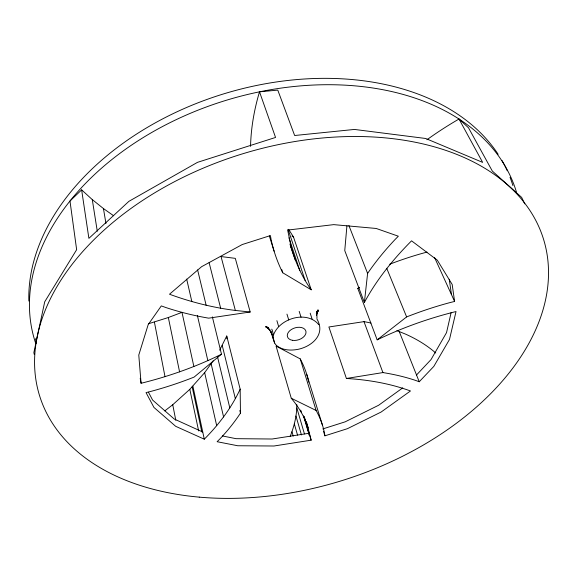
<?xml version="1.0" encoding="UTF-8"?>
<svg xmlns="http://www.w3.org/2000/svg" width="576" height="576" viewBox="0 0 576 576"><rect width="100%" height="100%" fill="white"/><g stroke="black" fill="none" stroke-linecap="round" stroke-linejoin="round"><path stroke-width="0.86" d="M316.908 318.938C325.879 333.965 312.61 346.075 298.426 349.258C291.384 350.69 283.507 350.525 277.445 346.212C271.498 342.108 274.622 334.714 271.771 329.119M346.918 225.857L344.758 250.596L364.378 302.494C376.682 279.554 393.228 259.214 411.552 240.833L437.292 260.165L452.174 284.443L454.594 301.45L449.827 302.63A218.592 118.26 -21 0 0 406.627 316.922L377.172 339.854L357.797 288.454L359.194 287.323M316.49 315.187L316.872 311.292L316.973 318.262M364.378 302.494L367.603 273.42L348.919 225.562M290.196 436.428C294.163 426.312 296.978 415.462 296.777 404.539M316.534 315.266L318.053 309.809L316.663 312.89M451.13 312.559L446.53 332.633L431.006 359.604L416.52 374.983M273.485 334.987C279.49 318.276 306.929 310.075 318.83 324.727M219.643 350.194L226.742 336.002L240.163 389.153L240.458 413.114A284.227 181.058 -3.9 0 1 219.787 439.042L217.116 441.706L237.722 445.752L273.974 446.004L311.148 440.179L306.446 421.754M212.364 316.886L221.486 354.218L194.134 377.078A321.718 245.988 -4 0 1 150.926 391.385L146.045 392.602L153.95 407.441L175.687 426.319L204.293 439.193C218.83 424.57 231.458 407.909 240.163 389.153M316.404 313.582L318.492 310.666L316.318 313.315M164.765 410.904L172.742 404.734L189.814 389.326L204.653 372.665L213.127 360.878M371.009 323.035A206.705 118.397 -15 0 0 363.989 321.631L328.882 326.988L346.406 378.475L382.918 372.578A214.747 115.272 -15.2 0 1 416.023 380.57L419.22 381.766L433.822 366.394L449.503 339.43L456.026 311.537C428.854 318.254 402.386 327.694 377.172 339.854M113.666 215.777L103.45 208.57L92.275 199.584L81.634 189.871L69.977 201.01L76.644 249.689L44.712 301.81L33.869 352.548L34.2 354.298M402.746 387.871L378.684 405.223L345.204 421.819L322.783 428.933M357.797 288.454L359.417 287.698M140.213 378.302L141.077 383.27C168.804 376.43 195.869 366.876 221.486 354.218M148.471 323.762L168.336 317.52L181.98 312.343L193.874 366.509M323.489 431.222L324.907 435.816L347.45 428.674L381.125 412.034L410.479 390.974C389.93 383.465 368.201 379.764 346.406 378.475M250.193 311.998L235.354 310.45L221.054 256.565L235.303 258.358L250.193 311.998L208.656 318.161A325.152 259.69 -26.7 0 1 165.802 307.519L161.309 305.899L148.198 324.583L138.78 355.046L141.077 383.27M250.553 146.376A282.586 198.533 -33.4 0 1 259.51 91.822L277.783 90.115L294.646 135.511L354.434 129.434L425.65 138.478L482.645 162.382L459.007 119.023A238.99 147.074 -27.7 0 0 426.938 139.752M288.893 229.781L293.501 237.017L311.234 289.807L282.751 272.772A297.338 198.382 -31.8 0 1 271.102 239.537L270.425 235.57L242.215 244.548L201.643 266.666L169.502 294.228C190.786 302.054 212.854 307.606 235.354 310.45M222.35 435.938L236.03 438.674L272.11 439.013L309.096 433.267L309.442 435.55M268.459 328.032L265.961 327.362L267.653 327.859M396.9 330.61L405.576 334.138A206.705 118.397 -15 0 1 435.737 353.002M202.752 432.014L174.262 419.04L152.611 400.068L148.464 392.234M308.758 382.212A228.838 137.491 -8.7 0 0 300.233 358.898L276.07 346.075L291.262 398.239L316.116 410.458A238.644 134.77 -9.4 0 1 324.533 433.253L324.907 435.816M267.883 327.73L265.673 326.455L269.986 330.055M292.003 236.074L293.501 237.017M459.007 119.023L468.504 127.778L492.307 171.05L521.654 197.402L524.729 203.846M269.957 329.976L267.35 327.024L270.094 330.761L272.146 334.944L270.785 331.092L273.247 339.206M291.262 398.239C298.62 406.973 304.574 416.909 308.232 427.759M289.944 243.994C294.761 260.208 301.234 276.048 311.234 289.807M434.52 257.436L454.594 301.45M386.719 268.272L406.627 316.922M399.24 331.56L419.22 381.766M363.989 321.631L382.918 372.578M259.51 91.822L275.551 137.448L197.489 162.346L128.887 201.348L88.891 238.363L81.634 189.871M288.079 229.313L305.158 280.519M288.943 237.802L299.83 270.626M290.563 245.801L295.301 260.129M310.176 313.164L312.084 318.967M299.189 311.371L301.054 317.196M281.686 269.395L282.751 272.772M269.316 235.922L274.118 251.186M306.727 374.335L322.567 425.542M286.956 314.114L288.756 319.968M300.233 358.898L316.116 410.458M276.89 320.652L278.64 326.513M304.265 416.714L311.148 440.179M304.121 416.959L309.175 433.973M303.516 415.937L309.319 435.485M300.715 410.083L301.478 412.675M296.863 408.082L304.452 433.93M272.902 337.183L274.608 343.037M295.956 416.03L301.45 434.938M294.322 423.936L297.533 435.082M291.996 431.777L293.213 436.054M209.124 262.678L220.658 308.218M239.81 410.515L240.458 413.114M222.242 345.542L235.354 398.657M197.604 269.899L206.15 305.28M217.462 356.587L229.817 407.93M211.169 363.895L223.589 416.959M197.345 315.346L207.85 360.626M186.674 279.101L191.858 301.637M204.653 372.665L216.706 425.722M192.874 386.122L204.293 439.193M192.154 386.849L201.809 431.87M189.814 389.326L198.634 430.898M291.622 249.055L287.647 230.083L333.713 224.633L376.2 228.463L398.333 236.21L394.798 239.796A249.646 144.626 -26.8 0 0 367.603 273.42M168.336 317.52L179.582 371.873M172.742 404.734L175.802 420.336M154.411 322.15L165.017 376.697M36.554 342.187L35.906 338.659L36.317 343.094M103.45 208.57L105.948 223.474M92.275 199.584L97.286 231.25M449.258 279.281L451.469 294.61M226.742 336.002L226.807 338.702M35.467 342.691A252.014 172.699 -17.3 0 1 223.87 101.016A252.014 172.699 -17.3 0 1 516.564 192.492M389.693 264.233A210.276 121.327 -21.3 0 1 427.01 252.086M28.843 301.039A250.553 172.872 -17.3 0 1 221.666 94.5A250.553 172.872 -17.3 0 1 498.139 154.282M501.955 160.459A250.553 172.872 -17.3 0 1 507.29 170.813M510.034 177.322A250.553 172.872 -17.3 0 1 512.878 185.544M199.253 497.138A263.858 170.784 -17.3 0 0 545.393 245.995A263.858 170.784 -17.3 0 0 129.967 209.189A263.858 170.784 -17.3 0 0 199.253 497.138M292.543 340.322A9.626 6.221 -17.3 0 0 306.007 331.783A9.626 6.221 -17.3 0 0 291.413 329.479A9.626 6.221 -17.3 0 0 292.543 340.322"/></g></svg>
